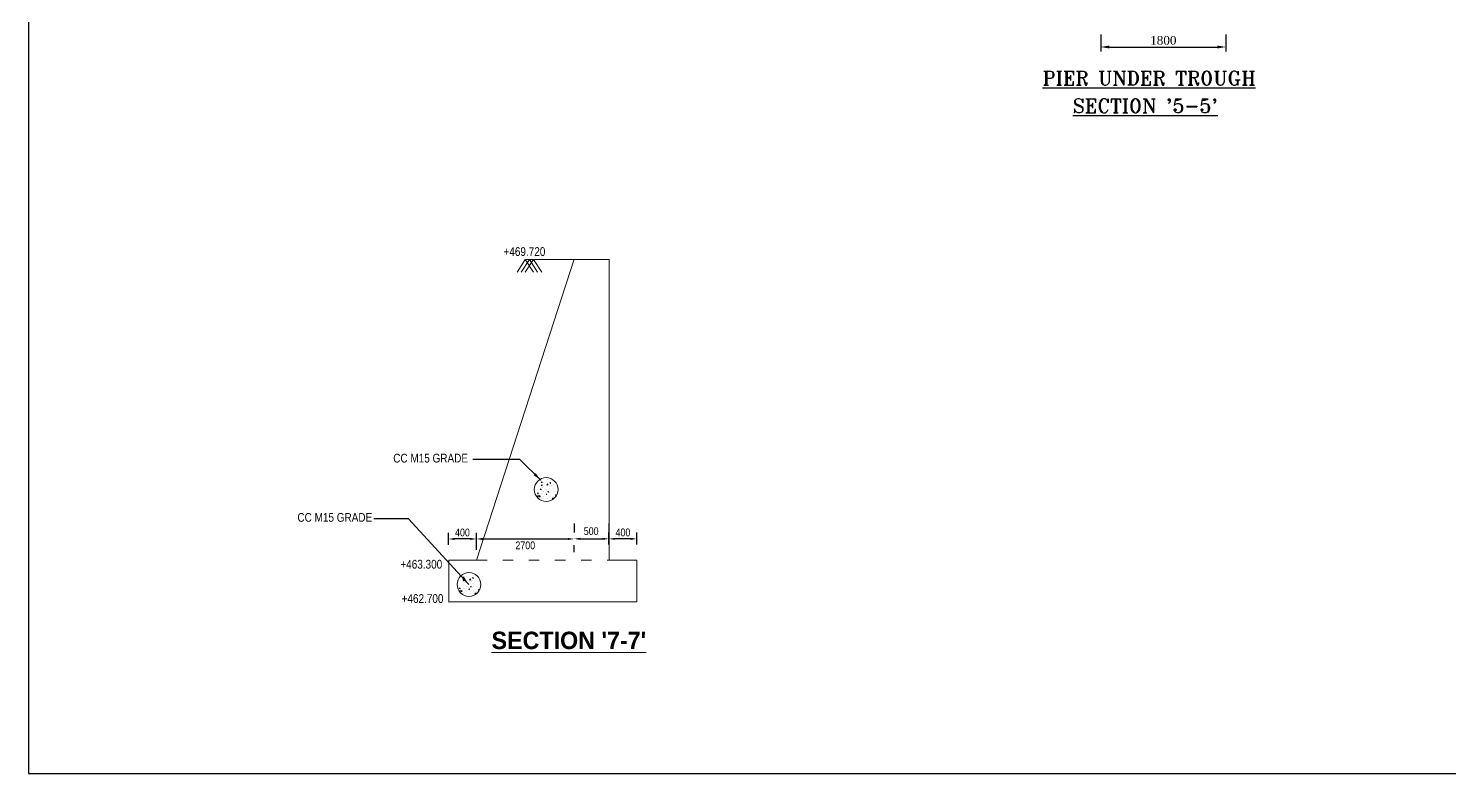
# Model space of a CAD drawing. Header units: millimetres. Extents: x 80 to 6605, y 46 to 2491.
# Drawn here: x 5550.8 to 5959, y 95.7 to 309.6 of the extents above; entities that cross this region are included whole.
import ezdxf

# ---------------------------------------------------------------- set-up
doc = ezdxf.new("R2010")
doc.units = ezdxf.units.MM
doc.linetypes.add('ACAD_ISO03W100', pattern=[30, 12, -18])
doc.layers.add('TEXT_GENERAL', color=4, linetype='Continuous')
doc.styles.add('ARIAL NARROW', font='ARIALN.TTF')
doc.styles.add('CITYBLUEPR', font='cityb___.ttf')
doc.styles.add('ROMANT', font='romant')
doc.styles.get("Standard").update_dxf_attribs({"font": 'times.ttf', "height": 2.5})
doc.styles.add('TNR_2.5', font='times.ttf', dxfattribs={"height": 2.5})
doc.dimstyles.new('ISO-25', dxfattribs={"dimtxt": 2.5, "dimasz": 2.5, "dimexe": 1.25, "dimexo": 0.625, "dimtad": 1, "dimlfac": 25, "dimtxsty": 'Standard', "dimcen": 2.5, "dimadec": 0, "dimazin": 0, "dimtfac": 1, "dimtmove": 0, "dimatfit": 3, "dimfxl": 1, "dimarcsym": 0})
doc.dimstyles.new('STANDARD$0', dxfattribs={"dimscale": 88.888889, "dimtxt": 0.02, "dimasz": 0.02, "dimexe": 0.1, "dimexo": 0.1, "dimgap": 0.09, "dimtad": 2, "dimtih": 1, "dimtoh": 1, "dimdec": 0, "dimzin": 1, "dimdsep": 46, "dimtxsty": 'Standard', "dimcen": 0.09, "dimadec": 0, "dimazin": 0, "dimtfac": 1, "dimtdec": 4, "dimtofl": 0, "dimtmove": 0, "dimatfit": 3, "dimfxl": 1, "dimtolj": 1, "dimtzin": 1, "dimarcsym": 0})
doc.dimstyles.new('STYLE_ESH', dxfattribs={"dimtxt": 2.5, "dimasz": 2.5, "dimexe": 1, "dimexo": 0.625, "dimtad": 0, "dimtih": 1, "dimtoh": 1, "dimdec": 0, "dimlfac": 100, "dimzin": 9, "dimdsep": 46, "dimtxsty": 'TNR_2.5', "dimcen": 2.5, "dimadec": 0, "dimazin": 2, "dimtfac": 1, "dimtdec": 0, "dimtofl": 0, "dimtmove": 2, "dimatfit": 3, "dimfxl": 1, "dimarcsym": 0})

# ---------------------------------------------------------------- blocks, each defined once
blk = doc.blocks.new('*D119')
at = {"color": 0, "lineweight": -2, "transparency": 16777216}
for p, q in [((5858.82, 307.86), (5858.82, 303.01)), ((5894.82, 307.86), (5894.82, 303.01)), ((5861.32, 304.26), (5892.32, 304.26))]:
    blk.add_line(p, q, dxfattribs=at)
at = {"color": 0, "transparency": 16777216}
for points in [[(5861.32, 304.68), (5861.32, 303.85), (5858.82, 304.26)], [(5892.32, 304.68), (5892.32, 303.85), (5894.82, 304.26)]]:
    blk.add_solid(points, dxfattribs=at)
at = {"layer": 'Defpoints', "color": 0, "transparency": 16777216}
for p in [(5858.82, 308.49), (5894.82, 308.49), (5894.82, 304.26)]:
    blk.add_point(p, dxfattribs=at)
at = {"color": 0, "transparency": 16777216, "insert": (5876.82, 306.16), "char_height": 2.5, "attachment_point": 5}
blk.add_mtext('1800', dxfattribs=at)
blk = doc.blocks.new('*D158')
at = {"layer": 'Defpoints', "color": 0, "transparency": 16777216}
for p in [(5679.51, 164.32), (5707.55, 163.68), (5707.55, 163.02)]:
    blk.add_point(p, dxfattribs=at)
at = {"layer": 'TEXT_GENERAL', "color": 0, "lineweight": -2, "transparency": 16777216}
for p, q in [((5679.51, 159.88), (5679.51, 161.24)), ((5681.29, 163.02), (5705.77, 163.02)), ((5707.55, 159.23), (5707.55, 161.24))]:
    blk.add_line(p, q, dxfattribs=at)
at = {"layer": 'TEXT_GENERAL', "color": 0, "transparency": 16777216}
for points in [[(5681.29, 163.32), (5681.29, 162.72), (5679.51, 163.02)], [(5705.77, 163.32), (5705.77, 162.72), (5707.55, 163.02)]]:
    blk.add_solid(points, dxfattribs=at)
at = {"layer": 'TEXT_GENERAL', "color": 0, "lineweight": 9, "transparency": 16777216, "insert": (5693.53, 161.17), "char_height": 2.222, "attachment_point": 5, "style": 'ARIAL NARROW'}
blk.add_mtext('\\A1;2700', dxfattribs=at)
blk = doc.blocks.new('*D160')
at = {"layer": 'Defpoints', "color": 0, "transparency": 16777216}
for p in [(5707.56, 163.06), (5717.56, 163.06), (5717.56, 163.06)]:
    blk.add_point(p, dxfattribs=at)
at = {"layer": 'TEXT_GENERAL', "color": 0, "lineweight": -2, "transparency": 16777216}
for p, q in [((5707.56, 167.5), (5707.56, 164.83)), ((5717.56, 167.5), (5717.56, 164.83)), ((5709.34, 163.06), (5715.78, 163.06))]:
    blk.add_line(p, q, dxfattribs=at)
at = {"layer": 'TEXT_GENERAL', "color": 0, "transparency": 16777216}
for points in [[(5709.34, 163.35), (5709.34, 162.76), (5707.56, 163.06)], [(5715.78, 163.35), (5715.78, 162.76), (5717.56, 163.06)]]:
    blk.add_solid(points, dxfattribs=at)
at = {"layer": 'TEXT_GENERAL', "color": 0, "lineweight": 9, "transparency": 16777216, "insert": (5712.46, 165.24), "char_height": 2.222, "attachment_point": 5, "style": 'ARIAL NARROW'}
blk.add_mtext('\\A1;500', dxfattribs=at)
blk = doc.blocks.new('*D159')
at = {"layer": 'Defpoints', "color": 0, "transparency": 16777216}
for p in [(5671.47, 163.02), (5671.47, 156.91), (5679.51, 156.91)]:
    blk.add_point(p, dxfattribs=at)
at = {"layer": 'TEXT_GENERAL', "color": 0, "lineweight": -2, "transparency": 16777216}
for p, q in [((5671.47, 161.36), (5671.47, 164.8)), ((5679.51, 161.36), (5679.51, 164.8)), ((5677.74, 163.02), (5673.24, 163.02))]:
    blk.add_line(p, q, dxfattribs=at)
at = {"layer": 'TEXT_GENERAL', "color": 0, "transparency": 16777216}
for points in [[(5673.24, 163.32), (5673.24, 162.72), (5671.47, 163.02)], [(5677.74, 163.32), (5677.74, 162.72), (5679.51, 163.02)]]:
    blk.add_solid(points, dxfattribs=at)
at = {"layer": 'TEXT_GENERAL', "color": 0, "lineweight": 9, "transparency": 16777216, "insert": (5675.49, 164.87), "char_height": 2.222, "attachment_point": 5, "style": 'ARIAL NARROW'}
blk.add_mtext('\\A1;400', dxfattribs=at)
blk = doc.blocks.new('*D157')
at = {"layer": 'Defpoints', "color": 0, "transparency": 16777216}
for p in [(5717.57, 163.05), (5717.57, 156.94), (5725.62, 156.94)]:
    blk.add_point(p, dxfattribs=at)
at = {"layer": 'TEXT_GENERAL', "color": 0, "lineweight": -2, "transparency": 16777216}
for p, q in [((5717.57, 161.39), (5717.57, 164.83)), ((5725.62, 161.39), (5725.62, 164.83)), ((5723.84, 163.05), (5719.35, 163.05))]:
    blk.add_line(p, q, dxfattribs=at)
at = {"layer": 'TEXT_GENERAL', "color": 0, "transparency": 16777216}
for points in [[(5719.35, 163.34), (5719.35, 162.75), (5717.57, 163.05)], [(5723.84, 163.34), (5723.84, 162.75), (5725.62, 163.05)]]:
    blk.add_solid(points, dxfattribs=at)
at = {"layer": 'TEXT_GENERAL', "color": 0, "lineweight": 9, "transparency": 16777216, "insert": (5721.59, 164.89), "char_height": 2.222, "attachment_point": 5, "style": 'ARIAL NARROW'}
blk.add_mtext('\\A1;400', dxfattribs=at)

msp = doc.modelspace()

# ---------------------------------------------------------------- linework, layer by layer
for p, q in [((5550.81445, 685.66503), (5550.81445, 95.66503)), ((5691.97883, 185.84785), (5678.50722, 185.79833)), ((5725.61683, 144.9467), (5671.56223, 144.91542)), ((5550.81445, 95.66503), (6440.81445, 95.66503))]:
    msp.add_line(p, q)
at = {"layer": 'TEXT_GENERAL', "color": 0, "lineweight": 9}
for p, q in [((5679.56223, 156.94081), (5707.59356, 243.33796)), ((5693.51384, 243.221), (5691.1611, 239.61639)), ((5693.51384, 243.21167), (5691.1611, 239.60706)), ((5694.708, 243.221), (5692.35526, 239.61639)), ((5694.708, 243.21167), (5692.35526, 239.60706)), ((5693.51384, 243.221), (5695.86658, 239.61639)), ((5693.51384, 243.21167), (5695.86658, 239.60706)), ((5695.90216, 243.21167), (5693.54942, 239.60706)), ((5693.59357, 243.28393), (5717.59357, 243.28796)), ((5694.708, 243.221), (5697.06074, 239.61639)), ((5694.708, 243.21167), (5697.06074, 239.60706)), ((5695.90216, 243.221), (5698.2549, 239.61639)), ((5695.90216, 243.21167), (5698.2549, 239.60706)), ((5717.59356, 243.33796), (5717.61683, 156.94098)), ((5697.02412, 176.01639), (5697.25185, 175.99647)), ((5697.02585, 176.01661), (5697.20953, 176.23551)), ((5697.17933, 176.24271), (5697.17933, 176.24271)), ((5697.19305, 175.95939), (5697.19305, 175.95939)), ((5697.25382, 175.99073), (5697.20977, 176.22955)), ((5697.85007, 177.17483), (5698.0778, 177.15491)), ((5697.85179, 177.17505), (5698.03547, 177.39395)), ((5697.88278, 178.18634), (5697.88278, 178.18634)), ((5698.00527, 177.40114), (5698.00527, 177.40114)), ((5698.01899, 177.11783), (5698.01899, 177.11783)), ((5698.07977, 177.14916), (5698.03571, 177.38798)), ((5698.12157, 179.23604), (5698.3493, 179.21611)), ((5698.12328, 179.23625), (5698.2484, 179.38537)), ((5698.14524, 178.42806), (5698.33476, 178.30023)), ((5698.1455, 178.42866), (5698.41227, 178.53106)), ((5698.14684, 176.08496), (5698.14684, 176.08496)), ((5698.35128, 179.21041), (5698.319, 179.38537)), ((5698.33505, 178.30059), (5698.4123, 178.53083)), ((5698.40989, 177.65825), (5698.40989, 177.65825)), ((5698.44654, 179.34478), (5698.44654, 179.34478)), ((5698.46967, 177.68381), (5698.46967, 177.68381)), ((5698.51273, 176.06097), (5698.51273, 176.06097)), ((5698.69086, 178.06854), (5698.69086, 178.06854)), ((5698.75021, 176.63144), (5698.75021, 176.63144)), ((5698.896, 176.52837), (5698.896, 176.52837)), ((5698.91456, 179.37298), (5698.91456, 179.37298)), ((5699.273, 177.17203), (5699.273, 177.17203)), ((5699.32762, 176.27493), (5699.32762, 176.27493)), ((5699.4947, 175.77731), (5699.72243, 175.75739)), ((5699.49643, 175.77753), (5699.68011, 175.99642)), ((5699.55313, 177.20368), (5699.55313, 177.20368)), ((5699.59946, 178.472), (5699.59946, 178.472)), ((5699.64465, 178.19411), (5699.64465, 178.19411)), ((5699.72439, 175.75162), (5699.68034, 175.99044)), ((5699.69906, 178.53735), (5699.99582, 178.84663)), ((5699.69991, 178.5349), (5700.03876, 178.48235)), ((5700.03815, 178.48397), (5699.99606, 178.8458)), ((5699.99679, 176.6103), (5700.18631, 176.48246)), ((5699.99706, 176.61089), (5700.08304, 176.6439)), ((5700.1866, 176.48283), (5700.24065, 176.6439)), ((5700.36964, 178.03965), (5700.36964, 178.03965)), ((5700.47248, 176.44237), (5700.47248, 176.44237)), ((5700.50353, 177.59787), (5700.50353, 177.59787)), ((5700.59214, 178.99695), (5700.81987, 178.97703)), ((5700.59386, 178.99717), (5700.77754, 179.21607)), ((5700.82185, 178.9713), (5700.7778, 179.21012)), ((5700.78407, 176.54551), (5700.78407, 176.54551)), ((5701.08762, 178.38408), (5701.08762, 178.38408)), ((5701.50932, 177.47194), (5701.50932, 177.47194)), ((5701.55565, 178.74027), (5701.55565, 178.74027)), ((5701.73383, 176.59171), (5701.73383, 176.59171)), ((5702.2292, 175.53844), (5702.41288, 175.75734)), ((5697.05773, 175.38145), (5697.24725, 175.25362)), ((5697.058, 175.38205), (5697.32477, 175.48445)), ((5697.133, 174.97438), (5697.133, 174.97438)), ((5697.14455, 174.58225), (5697.14455, 174.58225)), ((5697.24754, 175.25399), (5697.3248, 175.48422)), ((5697.46447, 175.16525), (5697.76122, 175.47453)), ((5697.46531, 175.16279), (5697.80416, 175.11024)), ((5697.80355, 175.11186), (5697.76146, 175.4737)), ((5698.27046, 174.68454), (5698.27046, 174.68454)), ((5698.58751, 174.77222), (5698.58751, 174.77222)), ((5698.84968, 175.26004), (5698.84968, 175.26004)), ((5700.04214, 174.59861), (5700.04214, 174.59861)), ((5700.73153, 175.08901), (5700.73153, 175.08901)), ((5700.80587, 175.52831), (5700.80587, 175.52831)), ((5701.26846, 174.53461), (5701.56522, 174.84389)), ((5701.26931, 174.53215), (5701.60816, 174.4796)), ((5701.60755, 174.48123), (5701.56546, 174.84306)), ((5701.68533, 175.21457), (5701.68533, 175.21457)), ((5702.22746, 175.53822), (5702.45519, 175.5183)), ((5679.56223, 156.93332), (5671.56223, 156.91561)), ((5671.56223, 156.93332), (5671.56223, 144.91542)), ((5725.61683, 156.94101), (5717.61683, 156.94101)), ((5725.61683, 156.94101), (5725.61683, 144.9467)), ((5675.6762, 151.97699), (5675.90393, 151.95706)), ((5675.67791, 151.97721), (5675.80303, 152.12632)), ((5675.69987, 151.16901), (5675.88939, 151.04118)), ((5675.70013, 151.16961), (5675.9669, 151.27201)), ((5675.90591, 151.95136), (5675.87363, 152.12632)), ((5675.88968, 151.04154), (5675.96693, 151.27178)), ((5676.73138, 152.11393), (5676.73138, 152.11393)), ((5677.41627, 151.21295), (5677.41627, 151.21295)), ((5677.51588, 151.2783), (5677.81263, 151.58758)), ((5677.51672, 151.27585), (5677.85557, 151.2233)), ((5677.85496, 151.22492), (5677.81287, 151.58675)), ((5678.40896, 151.7379), (5678.63669, 151.71798)), ((5678.41068, 151.73812), (5678.59436, 151.95702)), ((5678.63866, 151.71225), (5678.59461, 151.95107)), ((5674.57875, 148.75734), (5674.80648, 148.73742)), ((5674.58048, 148.75756), (5674.76416, 148.97646)), ((5674.61236, 148.12241), (5674.80188, 147.99457)), ((5674.61263, 148.123), (5674.8794, 148.2254)), ((5674.68763, 147.71533), (5674.68763, 147.71533)), ((5674.69917, 147.3232), (5674.69917, 147.3232)), ((5674.73396, 148.98366), (5674.73396, 148.98366)), ((5674.74767, 148.70034), (5674.74767, 148.70034)), ((5674.80845, 148.73168), (5674.7644, 148.9705)), ((5674.80217, 147.99494), (5674.87942, 148.22517)), ((5675.0191, 147.9062), (5675.31585, 148.21548)), ((5675.01994, 147.90374), (5675.35879, 147.85119)), ((5675.35818, 147.85281), (5675.31609, 148.21465)), ((5675.43741, 150.92729), (5675.43741, 150.92729)), ((5675.70147, 148.82591), (5675.70147, 148.82591)), ((5675.82509, 147.42549), (5675.82509, 147.42549)), ((5675.96452, 150.3992), (5675.96452, 150.3992)), ((5676.06736, 148.80192), (5676.06736, 148.80192)), ((5676.14214, 147.51317), (5676.14214, 147.51317)), ((5676.28648, 150.42476), (5676.28648, 150.42476)), ((5676.50767, 150.80949), (5676.50767, 150.80949)), ((5676.56702, 149.37239), (5676.56702, 149.37239)), ((5676.66649, 148.00099), (5676.66649, 148.00099)), ((5676.71282, 149.26932), (5676.71282, 149.26932)), ((5677.08982, 149.91298), (5677.08982, 149.91298)), ((5677.14444, 149.01588), (5677.14444, 149.01588)), ((5677.31151, 148.51826), (5677.53924, 148.49834)), ((5677.31325, 148.51848), (5677.49693, 148.73737)), ((5677.36995, 149.94463), (5677.36995, 149.94463)), ((5677.46147, 150.93506), (5677.46147, 150.93506)), ((5677.54121, 148.49257), (5677.49716, 148.73139)), ((5677.81361, 149.35125), (5678.00313, 149.22342)), ((5677.81388, 149.35184), (5677.89986, 149.38485)), ((5677.85895, 147.33956), (5677.85895, 147.33956)), ((5678.00342, 149.22378), (5678.05746, 149.38485)), ((5678.18645, 150.7806), (5678.18645, 150.7806)), ((5678.2893, 149.18332), (5678.2893, 149.18332)), ((5678.32034, 150.33883), (5678.32034, 150.33883)), ((5678.54835, 147.82996), (5678.54835, 147.82996)), ((5678.60088, 149.28646), (5678.60088, 149.28646)), ((5678.62268, 148.26926), (5678.62268, 148.26926)), ((5679.08528, 147.27556), (5679.38204, 147.58484)), ((5679.08613, 147.2731), (5679.42498, 147.22055)), ((5679.42437, 147.22218), (5679.38228, 147.58401)), ((5679.50214, 147.95552), (5679.50214, 147.95552)), ((5679.55065, 149.33266), (5679.55065, 149.33266)), ((5680.04427, 148.27917), (5680.272, 148.25925)), ((5680.04602, 148.27939), (5680.2297, 148.49829)), ((5680.27397, 148.25347), (5680.22992, 148.49229)), ((5680.30835, 149.9391), (5680.30835, 149.9391)), ((5680.54714, 148.51317), (5680.54714, 148.51317)), ((5680.63474, 149.20053), (5680.63474, 149.20053))]:
    msp.add_line(p, q, dxfattribs=at)
at = {"layer": 'TEXT_GENERAL', "color": 0, "linetype": 'ACAD_ISO03W100', "lineweight": 9, "ltscale": 0.25}
for p, q in [((5693.59357, 243.28393), (5717.59357, 243.28796)), ((5717.60807, 200.4434), (5717.61683, 156.94098)), ((5679.56223, 156.93332), (5717.61683, 156.94101))]:
    msp.add_line(p, q, dxfattribs=at)
at = {"layer": 'TEXT_GENERAL', "color": 0, "lineweight": 9}
for centre in [(5699.55313, 177.20368), (5677.36995, 149.94463)]:
    msp.add_circle(centre, 3.41915, dxfattribs=at)

# ---------------------------------------------------------------- texts
at = {"style": 'ROMANT'}
for s, p in [('%%UPIER UNDER TROUGH', (5842.11919, 293.34618)), ("%%USECTION '5-5'", (5850.82161, 285.39222))]:
    msp.add_text(s, height=4, dxfattribs=at).set_placement(p)
at = {"layer": 'TEXT_GENERAL', "color": 0, "lineweight": 9}
for s, height, style, p in [('+469.720', 2.5, 'ARIAL NARROW', (5687.27806, 244.27511)), ('CC M15 GRADE', 2.5, 'ARIAL NARROW', (5655.60766, 184.9748)), ('CC M15 GRADE', 2.5, 'ARIAL NARROW', (5628.08521, 167.96551)), ('+463.300', 2.5, 'ARIAL NARROW', (5657.65553, 154.50918)), ('+462.700', 2.5, 'ARIAL NARROW', (5658.00768, 144.65561)), ("%%USECTION '7-7'", 5, 'CITYBLUEPR', (5683.84326, 131.40549))]:
    msp.add_text(s, height=height, dxfattribs=dict(at, style=style)).set_placement(p)

# ---------------------------------------------------------------- dimensions: what is measured, and where the dimension line sits
at = {"ltscale": 6}
dim = msp.add_linear_dim(base=(5894.82375, 304.26298), p1=(5858.82375, 308.48734), p2=(5894.82375, 308.48734), text='1800', dimstyle='ISO-25', dxfattribs=at)
dim.commit()
dim.dimension.update_dxf_attribs({"geometry": '*D119', "text_midpoint": (5876.82375, 306.15961)})
at = {"layer": 'TEXT_GENERAL', "color": 0, "lineweight": 9}
dim = msp.add_linear_dim(base=(5717.56166, 163.05585), p1=(5707.56166, 163.05585), p2=(5717.56166, 163.05585), text='500', dimstyle='STANDARD$0', override={"dimtxt": 0.025, "dimexe": 0.02, "dimexo": 0.05, "dimgap": 0.008, "dimtxsty": 'ARIAL NARROW', "dimtmove": 2}, dxfattribs=at)
dim.commit()
dim.dimension.update_dxf_attribs({"geometry": '*D160', "text_midpoint": (5712.46475, 165.23861), "dimtype": 160})
for base, p1, p2, text, picture, middle in [((5671.46617, 163.01987), (5679.51454, 156.91292), (5671.46617, 156.91292), '400', '*D159', (5675.49035, 164.86559)), ((5707.54575, 163.01987), (5679.51454, 164.32244), (5707.54575, 163.67926), '2700', '*D158', (5693.53015, 161.17415)), ((5717.56846, 163.04796), (5725.61683, 156.94101), (5717.56846, 156.94101), '400', '*D157', (5721.59265, 164.89368))]:
    dim = msp.add_linear_dim(base=base, p1=p1, p2=p2, text=text, dimstyle='STANDARD$0', override={"dimtxt": 0.025, "dimexe": 0.02, "dimexo": 0.05, "dimgap": 0.008, "dimtxsty": 'ARIAL NARROW', "dimtmove": 2}, dxfattribs=at)
    dim.commit()
    dim.dimension.update_dxf_attribs({"geometry": picture, "text_midpoint": middle})

# ---------------------------------------------------------------- leaders
msp.add_leader([(5677.36995, 149.94463), (5659.99912, 168.80326), (5650.02853, 168.80326)], dimstyle='STYLE_ESH', override={"dimgap": 0.625, "dimtad": 0})
msp.add_leader([(5698.01873, 179.87111), (5691.97883, 185.84785)], dimstyle='ISO-25', override={"dimgap": 0.625, "dimtad": 0}, dxfattribs=at)

doc.saveas('drawing.dxf')
